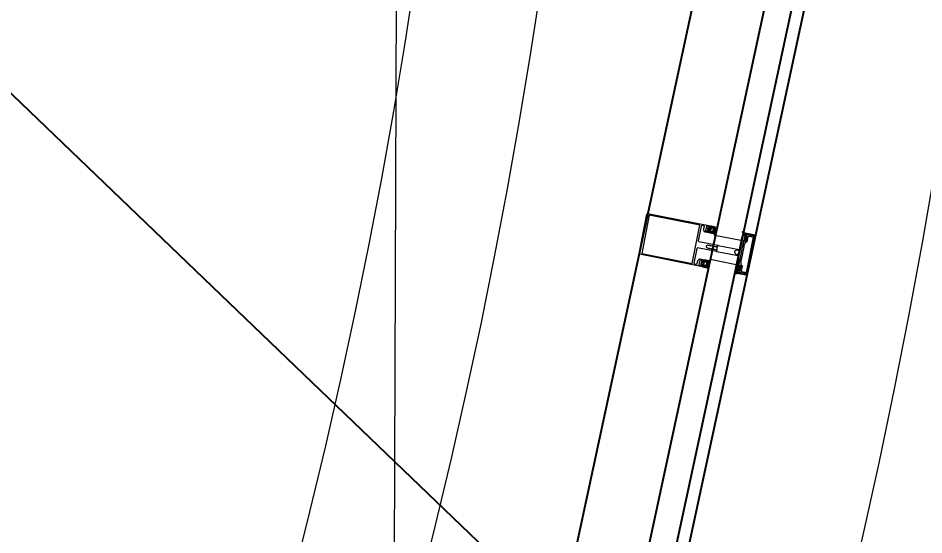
# Model space of a CAD drawing. Header units: millimetres. Extents: x -8417289 to 9420486, y 0 to 166066.
# Drawn here: x -188887 to -187488, y 113309 to 114106 of the extents above; entities that cross this region are included whole.
import ezdxf
from ezdxf import colors
from ezdxf.entities.mleader import LeaderData, LeaderLine
from ezdxf.math import Vec2, Vec3

# ---------------------------------------------------------------- set-up
doc = ezdxf.new("R2010")
doc.units = ezdxf.units.MM
doc.header["$MEASUREMENT"] = 0
doc.linetypes.add('CENTER', pattern=[2, 1.25, -0.25, 0.25, -0.25])
doc.layers.get('0').update_dxf_attribs({"color": 250, "lineweight": 9})
for name, color, linetype, lineweight in [('_АР ТЕКСТ', 250, 'Continuous', 25), ('АР_Оси', 195, 'Continuous', 9), ('АР_Перегородки витражные', 152, 'Continuous', 13), ('АР_Подоконники', 163, 'Continuous', 9), ('АР_Размеры дверей', 15, 'Continuous', 0), ('АР_Сущ Несущая стена', 216, 'Continuous', 30)]:
    doc.layers.add(name, color=color, linetype=linetype, lineweight=lineweight)
for name, color, linetype in [('Тонкая', 7, 'Continuous'), ('ТХ_привязки ЭО', 96, 'Continuous'), ('ТХ_привязки_ВК', 174, 'Continuous')]:
    doc.layers.add(name, color=color, linetype=linetype)
doc.layers.add('ТХ_Задание КР', color=7, linetype='Continuous', true_color=0x9a5430)
doc.layers.get('АР_Размеры дверей').off()
doc.styles.add('ISOCPEUR', font='isocpeur.TTF')
doc.styles.add('ГОСТ 2.304', font='isocpeur.TTF', dxfattribs={"width": 0.7})
pattern_1 = [(335.76716334, (-69115.3163, 318510.941), (0.651582564, 1.447617495), []), (65.76716334, (-69115.3163, 318510.941), (-1.447617495, 0.651582564), [])]

# ---------------------------------------------------------------- blocks, each defined once
blk = doc.blocks.new('_DotSmall')
at = {"color": 0, "linetype": 'ByBlock', "const_width": 0.5}
blk.add_lwpolyline([(-0.0625, 0, 1), (0.0625, 0, 1)], format="xyb", close=True, dxfattribs=at)
blk = doc.blocks.new('стойка витр.')
h = blk.add_hatch()
h.set_pattern_fill('ANSI37', scale=0.5, angle=-69.2328)
h.set_pattern_definition(pattern_1)
edge = h.paths.add_edge_path()
edge.add_line((-22.7, 14.1), (-23, 15))
edge.add_arc((-23.4, 14.9), 0.427, 20.7605, 72.3)
edge.add_arc((-23.2, 15.7), 0.427, 110.764, 252.288, ccw=False)
edge.add_line((-23.3, 16.1), (-22.3, 16.5))
edge.add_arc((-22.2, 16.3), 0.183, 20.749, 110.7854, ccw=False)
edge.add_line((-22.1, 16.4), (-22, 16.3))
edge.add_arc((-21.9, 16.3), 0.183, 200.7666, 335.778)
edge.add_line((-21.7, 16.3), (-21.1, 17.8))
edge.add_arc((-21.7, 18), 0.637, 344.3928, 381.7249)
edge.add_line((-21.1, 18.2), (-22.6, 22.1))
edge.add_arc((-23.2, 21.9), 0.637, 19.8094, 57.1415)
edge.add_line((-22.8, 22.4), (-24.3, 23.1))
edge.add_arc((-24.4, 23), 0.183, 65.7564, 200.7677)
edge.add_line((-24.5, 22.9), (-24.5, 22.8))
edge.add_arc((-24.7, 22.7), 0.183, -69.251, 20.7854, ccw=False)
edge.add_line((-24.6, 22.6), (-25.6, 22.2))
edge.add_arc((-25.8, 22.6), 0.427, 149.2464, 290.7703, ccw=False)
edge.add_arc((-26.5, 23), 0.427, 329.2344, 380.7738)
edge.add_line((-26.1, 23.2), (-26.5, 24.2))
edge.add_arc((-26.7, 24.1), 0.183, 20.749, 110.7854)
edge.add_line((-26.7, 24.3), (-33.5, 21.7))
edge.add_arc((-33.4, 21.4), 0.306, 107.612, 200.6883)
edge.add_line((-33.7, 21.3), (-33.4, 20.7))
edge.add_arc((-33.1, 20.8), 0.304, 200.7453, 225.8124)
edge.add_line((-33.3, 20.5), (-31.8, 18.9))
edge.add_arc((-32, 18.7), 0.305, -108.8628, 45.7814, ccw=False)
edge.add_arc((-28.7, 27.8), 9.95, 231.9543, 250.0412, ccw=False)
edge.add_arc((-35.1, 19.6), 0.4, 42.3093, 119.225)
edge.add_arc((-34.9, 19.6), 0.602, 134.395, 228.6478)
edge.add_arc((-28.5, 27.8), 11, 232.0873, 240.8889)
edge.add_arc((-36.9, 12.9), 6.09, 40.7589, 60.6144, ccw=False)
edge.add_arc((-32.5, 16.6), 0.305, -34.8959, 41.6027, ccw=False)
edge.add_line((-32.3, 16.5), (-32.8, 15.8))
edge.add_arc((-32.5, 15.6), 0.305, 145.1101, 256.4243)
edge.add_line((-32.6, 15.3), (-31.7, 15.1))
edge.add_arc((-31.8, 14.8), 0.305, -34.8899, 76.4243, ccw=False)
edge.add_line((-31.5, 14.6), (-32.1, 13.9))
edge.add_arc((-31.8, 13.7), 0.305, 145.1101, 256.4243)
edge.add_line((-31.9, 13.4), (-31, 13.2))
edge.add_arc((-31.1, 12.9), 0.305, -24.2247, 76.4204, ccw=False)
edge.add_line((-30.8, 12.8), (-31.6, 11.1))
edge.add_arc((-31.3, 11), 0.305, 155.7711, 290.7403)
edge.add_line((-31.2, 10.7), (-22.8, 13.9))
edge.add_arc((-22.9, 14.1), 0.183, 290.749, 380.749)
edge = h.paths.add_edge_path(flags=16)
edge.add_line((-23.1, 21), (-22.2, 18.6))
edge.add_arc((-22.7, 18.4), 0.541, -69.2328, 20.7672, ccw=False)
edge.add_line((-22.5, 17.9), (-23.4, 17.6))
edge.add_arc((-23.6, 18.1), 0.541, 200.7672, 290.7672, ccw=False)
edge.add_line((-24.1, 17.9), (-25, 20.3))
edge.add_arc((-24.5, 20.5), 0.541, 110.7672, 200.7672, ccw=False)
edge.add_line((-24.7, 21), (-23.8, 21.4))
edge.add_arc((-23.6, 20.8), 0.541, 20.7672, 110.7672, ccw=False)
edge = h.paths.add_edge_path(flags=16)
edge.add_line((-26.9, 20.3), (-25.5, 16.7))
edge.add_arc((-26, 16.5), 0.541, -69.2328, 20.7672, ccw=False)
edge.add_line((-25.8, 16), (-28.2, 15.1))
edge.add_arc((-28.4, 15.6), 0.541, 200.7672, 290.7672, ccw=False)
edge.add_line((-28.9, 15.4), (-30.3, 19))
edge.add_arc((-29.8, 19.2), 0.541, 110.7672, 200.7672, ccw=False)
edge.add_line((-30, 19.7), (-27.5, 20.6))
edge.add_arc((-27.4, 20.1), 0.541, 20.7672, 110.7672, ccw=False)
h = blk.add_hatch()
h.set_pattern_fill('ANSI37', scale=0.5, angle=-69.2328)
h.set_pattern_definition(pattern_1)
edge = h.paths.add_edge_path()
edge.add_line((-7.6, -25.6), (-7.3, -26.5))
edge.add_arc((-7.7, -26.7), 0.427, -30.7656, 20.7738, ccw=False)
edge.add_arc((-6.9, -27.1), 0.427, 149.2464, 290.7703)
edge.add_line((-6.8, -27.5), (-5.8, -27.1))
edge.add_arc((-5.8, -27), 0.183, 290.749, 380.7854)
edge.add_line((-5.7, -26.9), (-5.7, -26.8))
edge.add_arc((-5.5, -26.7), 0.183, 65.7564, 200.7677, ccw=False)
edge.add_line((-5.5, -26.5), (-4, -27.3))
edge.add_arc((-4.3, -27.8), 0.637, 19.8094, 57.1415, ccw=False)
edge.add_line((-3.7, -27.6), (-2.3, -31.5))
edge.add_arc((-2.9, -31.7), 0.637, -15.6072, 21.7249, ccw=False)
edge.add_line((-2.2, -31.9), (-2.8, -33.4))
edge.add_arc((-3, -33.4), 0.183, 200.7666, 335.778, ccw=False)
edge.add_line((-3.2, -33.4), (-3.2, -33.3))
edge.add_arc((-3.4, -33.4), 0.183, 20.749, 110.7854)
edge.add_line((-3.5, -33.2), (-4.5, -33.6))
edge.add_arc((-4.3, -34), 0.427, 110.764, 252.288)
edge.add_arc((-4.6, -34.8), 0.427, 20.7605, 72.3, ccw=False)
edge.add_line((-4.2, -34.6), (-3.8, -35.7))
edge.add_arc((-4, -35.7), 0.183, -69.251, 20.7854, ccw=False)
edge.add_line((-3.9, -35.9), (-10.6, -38.5))
edge.add_arc((-10.8, -38.2), 0.306, 200.846, 293.9223, ccw=False)
edge.add_line((-11, -38.3), (-11.3, -37.6))
edge.add_arc((-11, -37.5), 0.304, 175.722, 200.789, ccw=False)
edge.add_line((-11.3, -37.5), (-11.3, -35.2))
edge.add_arc((-11.6, -35.2), 0.305, 355.7529, 510.3972)
edge.add_arc((-3.1, -39.8), 9.95, 151.4932, 169.58)
edge.add_arc((-13.3, -38), 0.4, 282.3093, 359.225, ccw=False)
edge.add_arc((-13.2, -37.8), 0.602, 172.8865, 267.1393, ccw=False)
edge.add_arc((-2.9, -39.7), 11, 160.6454, 169.447, ccw=False)
edge.add_arc((-19.1, -34.1), 6.09, 340.92, 360.7754)
edge.add_arc((-13.3, -34), 0.305, 359.9316, 436.4302)
edge.add_line((-13.2, -33.7), (-14.1, -33.5))
edge.add_arc((-14, -33.2), 0.305, 145.1101, 256.4243, ccw=False)
edge.add_line((-14.3, -33), (-13.7, -32.3))
edge.add_arc((-14, -32.2), 0.305, 325.1101, 436.4243)
edge.add_line((-13.9, -31.9), (-14.8, -31.7))
edge.add_arc((-14.7, -31.4), 0.305, 145.1101, 256.4243, ccw=False)
edge.add_line((-15, -31.2), (-14.4, -30.5))
edge.add_arc((-14.7, -30.3), 0.305, 325.1139, 425.759)
edge.add_line((-14.6, -30), (-16.3, -29.3))
edge.add_arc((-16.2, -29), 0.305, 110.794, 245.7633, ccw=False)
edge.add_line((-16.3, -28.7), (-7.9, -25.5))
edge.add_arc((-7.8, -25.7), 0.183, 20.7854, 110.7854, ccw=False)
edge = h.paths.add_edge_path(flags=16)
edge.add_line((-3.3, -31.1), (-4.3, -28.7))
edge.add_arc((-4.8, -28.9), 0.541, 20.7672, 110.7672)
edge.add_line((-5, -28.3), (-5.9, -28.7))
edge.add_arc((-5.7, -29.2), 0.541, 110.7672, 200.7672)
edge.add_line((-6.2, -29.4), (-5.3, -31.8))
edge.add_arc((-4.8, -31.6), 0.541, 200.7672, 290.7672)
edge.add_line((-4.6, -32.1), (-3.7, -31.8))
edge.add_arc((-3.9, -31.3), 0.541, 290.7672, 380.7672)
edge = h.paths.add_edge_path(flags=16)
edge.add_line((-6.7, -33), (-8, -29.4))
edge.add_arc((-8.5, -29.6), 0.541, 20.7672, 110.7672)
edge.add_line((-8.7, -29.1), (-11.1, -30))
edge.add_arc((-10.9, -30.5), 0.541, 110.7672, 200.7672)
edge.add_line((-11.4, -30.7), (-10.1, -34.3))
edge.add_arc((-9.6, -34.1), 0.541, 200.7672, 290.7672)
edge.add_line((-9.4, -34.6), (-7, -33.7))
edge.add_arc((-7.2, -33.2), 0.541, 290.7672, 380.7672)
h = blk.add_hatch()
h.set_pattern_fill('ANSI37', scale=0.5, angle=-69.2328)
h.set_pattern_definition([(335.76716334, (-69115.9168, 318510.7132), (0.651582564, 1.447617495), []), (65.76716334, (-69115.9168, 318510.7132), (-1.447617495, 0.651582564), [])])
edge = h.paths.add_edge_path()
edge.add_arc((-61.4, -46.2), 0.549, 155.7657, 200.7672)
edge.add_line((-61.9, -46), (-61.2, -44.4))
edge.add_arc((-61, -44.5), 0.183, 20.7672, 155.7657)
edge.add_line((-60.9, -44.4), (-60.8, -44.6))
edge.add_arc((-60.6, -44.6), 0.183, 200.7672, 290.7672)
edge.add_line((-60.6, -44.7), (-59.4, -44.3))
edge.add_arc((-59.6, -43.9), 0.427, -69.2328, 72.2936)
edge.add_arc((-59.3, -43.1), 0.427, 200.7672, 252.2936)
edge.add_line((-59.7, -43.2), (-63, -34.5))
edge.add_arc((-62.7, -34.4), 0.305, 110.7672, 200.7672)
edge.add_line((-62.8, -34.1), (-60.6, -33.3))
edge.add_arc((-60.4, -33.6), 0.304, 76.4029, 110.7672)
edge.add_line((-60.4, -33.3), (-60.1, -33.6))
edge.add_arc((-108.2, -55.9), 53, 16.7114, 24.8229)
edge.add_line((-57.4, -40.6), (-57.9, -41.3))
edge.add_arc((-57.7, -41.5), 0.305, 145.1109, 256.4234)
edge.add_line((-57.7, -41.8), (-56.9, -42))
edge.add_arc((-57, -42.3), 0.305, -34.8891, 76.4234)
edge.add_line((-56.7, -42.5), (-57.2, -43.3))
edge.add_arc((-56.9, -43.5), 0.305, 145.1109, 256.4234)
edge.add_line((-57, -43.8), (-56.1, -44))
edge.add_arc((-56.2, -44.3), 0.305, -34.8891, 76.4234)
edge.add_line((-56, -44.4), (-56.5, -45.1))
edge.add_arc((-56.2, -45.3), 0.305, 145.1109, 256.4234)
edge.add_line((-56.3, -45.6), (-55.4, -45.8))
edge.add_arc((-55.5, -46.1), 0.305, -34.8891, 76.4234)
edge.add_line((-55.3, -46.3), (-55.8, -47))
edge.add_arc((-55.5, -47.2), 0.305, 145.1109, 256.4234)
edge.add_line((-55.6, -47.5), (-54.7, -47.8))
edge.add_arc((-54.8, -48.1), 0.305, -34.8891, 76.4234)
edge.add_line((-54.5, -48.3), (-55, -49))
edge.add_arc((-54.8, -49.1), 0.305, 145.1109, 256.4234)
edge.add_line((-54.8, -49.4), (-54, -49.6))
edge.add_arc((-54.1, -49.9), 0.305, -34.8891, 76.4234)
edge.add_line((-53.8, -50.1), (-54.3, -50.8))
edge.add_arc((-54.1, -51), 0.305, 145.1109, 256.4234)
edge.add_line((-54.1, -51.3), (-53.3, -51.5))
edge.add_arc((-53.4, -51.8), 0.305, -43.6751, 76.4279)
edge.add_line((-53.1, -52), (-53.8, -52.6))
edge.add_arc((-53.6, -52.8), 0.305, 136.3286, 262.7471)
edge.add_arc((-54.6, -61.1), 7.99, 59.586, 82.7471)
edge.add_arc((-50.7, -54.4), 0.305, 253.291, 419.586)
edge.add_arc((-52.6, -60.5), 6.03, 73.291, 110.7672)
edge.add_line((-54.7, -54.9), (-54.8, -54.9))
edge.add_arc((-55, -54.5), 0.427, 200.7672, 290.7672)
edge.add_line((-55.4, -54.7), (-56.7, -51.1))
edge.add_arc((-56.3, -51), 0.427, 149.2366, 200.7672)
edge.add_arc((-57, -50.5), 0.427, -30.7634, 40.0143)
edge.add_arc((-57, -50.5), 0.427, 40.0005, 110.7672)
edge.add_line((-57.2, -50.1), (-58.3, -50.6))
edge.add_arc((-58.3, -50.7), 0.183, 110.7672, 200.7672)
edge.add_line((-58.4, -50.8), (-58.4, -51))
edge.add_arc((-58.5, -51.1), 0.183, 245.7686, 380.7672)
edge.add_line((-58.6, -51.3), (-60.2, -50.6))
edge.add_arc((-60, -50.1), 0.549, 200.7672, 245.7686)
edge.add_line((-60.5, -50.3), (-61.9, -46.4))
edge = h.paths.add_edge_path(flags=16)
edge.add_arc((-59.4, -49), 0.541, 200.7672, 290.7672)
edge.add_line((-60.8, -46.8), (-59.9, -49.2))
edge.add_arc((-60.3, -46.6), 0.541, 110.7672, 200.7672)
edge.add_line((-59.3, -45.7), (-60.5, -46.1))
edge.add_arc((-59.1, -46.2), 0.541, 20.7672, 110.7672)
edge.add_line((-57.7, -48.4), (-58.6, -46))
edge.add_arc((-58.2, -48.6), 0.541, -69.2328, 20.7672)
edge.add_line((-59.2, -49.5), (-58, -49.1))
at = {"lineweight": 0, "ltscale": 100, "transparency": 33554687}
for points in [[(65.9, 59.3), (-26.6, 24.2), (-25.9, 22.2), (-25.3, 22), (-24.8, 22.1), (-25.2, 23.2), (-20.5, 24.9), (-19.2, 21.4), (-18.8, 21.3), (-19, 20.8), (-17.7, 17.4), (-22.4, 15.6), (-22.7, 16.5), (-23.2, 16.4), (-23.4, 15.7), (-22.8, 13.9), (-17.2, 16), (-16.2, 17), (-15.5, 19.8), (-15.4, 20.1), (-17, 24.3), (-17.4, 24.6), (-17.5, 25.4), (-13.7, 26.9), (-12.5, 26.3), (-4.3, 4.8), (-4.9, 3.6), (-32.7, -7), (-32.8, -7.4), (-32.4, -8.4), (-31.1, -9.1), (-30.3, -8.8), (-29.8, -9.1), (-28.6, -8.7), (-28.6, -8.2), (-28.2, -8.5), (-27, -8.1), (-26.9, -7.5), (-26.5, -7.9), (-25.3, -7.5), (-25.3, -6.9), (-24.8, -7.2), (-23.6, -6.8), (-23.6, -6.3), (-23.1, -6.6), (-21.9, -6.2), (-21.9, -5.6), (-21.5, -6), (-20.3, -5.6), (-20.2, -5), (-19.8, -5.3), (-18.6, -4.9), (-18.4, -4.3), (-18, -4.7), (-17.4, -4.4), (-15.1, -4.8), (-14.5, -6.4), (-15.8, -7.9), (-15.9, -8.7), (-16.3, -8.3), (-17.4, -8.8), (-17.6, -9.3), (-18, -9), (-19.1, -9.4), (-19.3, -10), (-19.7, -9.6), (-20.8, -10.1), (-20.9, -10.6), (-21.4, -10.3), (-22.5, -10.7), (-22.6, -11.2), (-23, -10.9), (-24.3, -11.3), (-24.3, -11.9), (-24.7, -11.5), (-25.8, -12), (-26, -12.5), (-26.4, -12.2), (-27.6, -12.6), (-27.6, -13.1), (-28.1, -12.8), (-29.3, -13.3), (-29.3, -13.8), (-29.9, -15.1), (-29.5, -16.2), (-29.1, -16.3), (-1.3, -5.8), (-0.1, -6.4), (8.1, -27.9), (7.6, -29.2), (3.8, -30.6), (3.2, -29.8), (3.4, -29.5), (1.7, -25.2), (1.6, -25.1), (-0.9, -23.4), (-2.3, -23.3), (-7.8, -25.4), (-7.2, -27.2), (-6.5, -27.6), (-6, -27.4), (-6.4, -26.4), (-1.7, -24.6), (-0.4, -28.2), (0, -28.3), (-0.2, -28.7), (1.1, -32.2), (-3.6, -33.9), (-3.9, -33), (-4.4, -33.2), (-4.6, -33.8), (-4, -35.7), (88.6, -0.5), (89.2, 0.7), (67.2, 58.7)], [(63.8, 56.3), (85.1, 0.2), (10.6, -28), (-10.6, 28)], [(-68.6, -58.5), (-90.2, -1.6), (-90, -1.3), (-89, -0.9), (-88.6, -1), (-87.7, -3.3), (-87.4, -3.4), (-86.7, -3.2), (-86.4, -2.8), (-87.3, -0.5), (-87.2, -0.2), (-82, 1.7), (-80.5, 1.3), (-79.7, 1.5), (-77.3, 4.2), (-77.8, 4.8), (-90.5, 0), (-91.4, -2), (-69.8, -59.1), (-67.8, -59.9), (-55.1, -55.1), (-55.2, -54.3), (-58.7, -53.8), (-59.5, -54.2), (-60.2, -55.7), (-65.4, -57.6), (-65.7, -57.4), (-66.6, -55.1), (-67, -55), (-67.7, -55.3), (-67.9, -55.6), (-67, -57.9), (-67.2, -58.3), (-68.2, -58.7)]]:
    blk.add_lwpolyline(points, close=True, dxfattribs=at)
at = {"color": 7, "lineweight": 0, "ltscale": 100, "transparency": 33554687}
for points in [[(-22.7, 14.1), (-23, 15, 0.228752), (-23.3, 15.3, -0.710164), (-23.3, 16.1), (-22.3, 16.5, -0.4144), (-22.1, 16.4), (-22, 16.3, 0.66825), (-21.7, 16.3), (-21.1, 17.8, 0.164348), (-21.1, 18.2), (-22.6, 22.1, 0.164348), (-22.8, 22.4), (-24.3, 23.1, 0.66825), (-24.5, 22.9), (-24.5, 22.8, -0.4144), (-24.6, 22.6), (-25.6, 22.2, -0.710164), (-26.1, 22.8, 0.228752), (-26.1, 23.2), (-26.5, 24.2, 0.4144), (-26.7, 24.3), (-33.5, 21.7, 0.430028), (-33.7, 21.3), (-33.4, 20.7, 0.109814), (-33.3, 20.5), (-31.8, 18.9, -0.800036), (-32.1, 18.4, -0.079083), (-34.8, 19.9, 0.348803), (-35.3, 20, 0.436125), (-35.3, 19.1, 0.038423), (-33.9, 18.2, -0.086853), (-32.3, 16.9, -0.346763), (-32.3, 16.5), (-32.8, 15.8, 0.527877), (-32.6, 15.3), (-31.7, 15.1, -0.527877), (-31.5, 14.6), (-32.1, 13.9, 0.527877), (-31.9, 13.4), (-31, 13.2, -0.469739), (-30.8, 12.8), (-31.6, 11.1, 0.667984), (-31.2, 10.7), (-22.8, 13.9, 0.414214)], [(-74.1, 3.3, 0.57795), (-74.3, 3.8), (-75.2, 3.8, -0.615334), (-75.4, 4.3, 0.101403), (-73.8, 7.1, 0.887085), (-74.4, 7.4, -0.164997), (-77.4, 4.9), (-77.5, 4.9, 0.414304), (-77.7, 4.3), (-76.4, 0.8, 0.228696), (-76.1, 0.5, -0.319049), (-75.8, 0.1, -0.319002), (-76.1, -0.3), (-77.2, -0.7, -0.4144), (-77.5, -0.6), (-77.6, -0.4, 0.668339), (-77.9, -0.4), (-78.6, -1.9, 0.198883), (-78.6, -2.4), (-77.2, -6.2, 0.198883), (-76.9, -6.5), (-75.3, -7.3, 0.668339), (-75.1, -7), (-75.1, -6.8, -0.4144), (-75, -6.6), (-73.9, -6.1, -0.710202), (-73.4, -6.7, 0.228696), (-73.4, -7.1), (-70.1, -15.8, 0.414362), (-69.7, -16), (-67.4, -15.1, 0.151171), (-67.3, -15), (-67.3, -14.6, 0.035408), (-69.9, -7.6), (-70.8, -7.4, -0.527868), (-71, -6.9), (-70.5, -6.2, 0.527868), (-70.6, -5.7), (-71.5, -5.4, -0.527868), (-71.7, -4.9), (-71.2, -4.2, 0.527868), (-71.4, -3.7), (-72.3, -3.5, -0.527868), (-72.4, -3.1), (-71.9, -2.4, 0.527868), (-72.1, -1.9), (-73, -1.7, -0.527868), (-73.1, -1.2), (-72.7, -0.4, 0.527868), (-72.8, 0.1), (-73.7, 0.3, -0.527868), (-73.9, 0.8), (-73.4, 1.5, 0.527868), (-73.5, 1.9), (-74.4, 2.1, -0.527868), (-74.6, 2.6)], [(-7.6, -25.6), (-7.3, -26.5, -0.228752), (-7.3, -26.9, 0.710164), (-6.8, -27.5), (-5.8, -27.1, 0.4144), (-5.7, -26.9), (-5.7, -26.8, -0.66825), (-5.5, -26.5), (-4, -27.3, -0.164348), (-3.7, -27.6), (-2.3, -31.5, -0.164348), (-2.2, -31.9), (-2.8, -33.4, -0.66825), (-3.2, -33.4), (-3.2, -33.3, 0.4144), (-3.5, -33.2), (-4.5, -33.6, 0.710164), (-4.5, -34.4, -0.228752), (-4.2, -34.6), (-3.8, -35.7, -0.4144), (-3.9, -35.9), (-10.6, -38.5, -0.430028), (-11, -38.3), (-11.3, -37.6, -0.109814), (-11.3, -37.5), (-11.3, -35.2, 0.800036), (-11.8, -35.1, 0.079083), (-12.9, -38, -0.348803), (-13.2, -38.4, -0.436125), (-13.8, -37.7, -0.038423), (-13.3, -36.1, 0.086853), (-13, -34, 0.346763), (-13.2, -33.7), (-14.1, -33.5, -0.527877), (-14.3, -33), (-13.7, -32.3, 0.527877), (-13.9, -31.9), (-14.8, -31.7, -0.527877), (-15, -31.2), (-14.4, -30.5, 0.469739), (-14.6, -30), (-16.3, -29.3, -0.667984), (-16.3, -28.7), (-7.9, -25.5, -0.414214)], [(-53.3, -51.5, -0.57795), (-53.1, -52), (-53.8, -52.6, 0.615334), (-53.6, -53.1, -0.101403), (-50.6, -54.2, -0.887085), (-50.8, -54.7, 0.164997), (-54.7, -54.9), (-54.8, -54.9, -0.414304), (-55.4, -54.7), (-56.7, -51.1, -0.228696), (-56.7, -50.8, 0.319049), (-56.7, -50.3, 0.319002), (-57.2, -50.1), (-58.3, -50.6, 0.4144), (-58.4, -50.8), (-58.4, -51, -0.668339), (-58.6, -51.3), (-60.2, -50.6, -0.198883), (-60.5, -50.3), (-61.9, -46.4, -0.198883), (-61.9, -46), (-61.2, -44.4, -0.668339), (-60.9, -44.4), (-60.8, -44.6, 0.4144), (-60.6, -44.7), (-59.4, -44.3, 0.710202), (-59.4, -43.5, -0.228696), (-59.7, -43.2), (-63, -34.5, -0.414362), (-62.8, -34.1), (-60.6, -33.3, -0.151171), (-60.4, -33.3), (-60.1, -33.6, -0.035408), (-57.4, -40.6), (-57.9, -41.3, 0.527868), (-57.7, -41.8), (-56.9, -42, -0.527868), (-56.7, -42.5), (-57.2, -43.3, 0.527868), (-57, -43.8), (-56.1, -44, -0.527868), (-56, -44.4), (-56.5, -45.1, 0.527868), (-56.3, -45.6), (-55.4, -45.8, -0.527868), (-55.3, -46.3), (-55.8, -47, 0.527868), (-55.6, -47.5), (-54.7, -47.8, -0.527868), (-54.5, -48.3), (-55, -49, 0.527868), (-54.8, -49.4), (-54, -49.6, -0.527868), (-53.8, -50.1), (-54.3, -50.8, 0.527868), (-54.1, -51.3)]]:
    blk.add_lwpolyline(points, format="xyb", close=True, dxfattribs=at)
at = {"color": 7}
for points in [[(-26.9, 20.3), (-25.5, 16.7, -0.414214), (-25.8, 16), (-28.2, 15.1, -0.414214), (-28.9, 15.4), (-30.3, 19, -0.414214), (-30, 19.7), (-27.5, 20.6, -0.414214)], [(-23.1, 21), (-22.2, 18.6, -0.414214), (-22.5, 17.9), (-23.4, 17.6, -0.414214), (-24.1, 17.9), (-25, 20.3, -0.414214), (-24.7, 21), (-23.8, 21.4, -0.414214)], [(-75.3, -1.9), (-74.4, -4.3, -0.414214), (-74.7, -5), (-75.9, -5.4, -0.414214), (-76.6, -5.1), (-77.5, -2.7, -0.414214), (-77.2, -2), (-76, -1.6, -0.414214)], [(-6.7, -33), (-8, -29.4, 0.414214), (-8.7, -29.1), (-11.1, -30, 0.414214), (-11.4, -30.7), (-10.1, -34.3, 0.414214), (-9.4, -34.6), (-7, -33.7, 0.414214)], [(-3.3, -31.1), (-4.3, -28.7, 0.414214), (-5, -28.3), (-5.9, -28.7, 0.414214), (-6.2, -29.4), (-5.3, -31.8, 0.414214), (-4.6, -32.1), (-3.7, -31.8, 0.414214)], [(-57.7, -48.4), (-58.6, -46, 0.414214), (-59.3, -45.7), (-60.5, -46.1, 0.414214), (-60.8, -46.8), (-59.9, -49.2, 0.414214), (-59.2, -49.5), (-58, -49.1, 0.414214)]]:
    blk.add_lwpolyline(points, format="xyb", close=True, dxfattribs=at)
at = {"color": 7, "lineweight": 0, "ltscale": 100, "transparency": 33554687}
for points in [[(-26.7, 24.3), (-26.7, 24.3)], [(-72, 0.1), (-72.9, -0.3)], [(-22.8, 13.9), (-22.8, 13.9)]]:
    blk.add_lwpolyline(points, dxfattribs=at)
at = {"lineweight": 0, "ltscale": 100, "transparency": 33554687}
for points in [[(-73.6, -6.3), (-74.2, -6), (-74.8, -6.2), (-74.4, -7.2), (-76.6, -8, -0.414362), (-77, -7.8), (-79.3, -1.5, -0.414326), (-78.7, -0.2), (-77.3, 0.4), (-76.9, -0.7), (-76.3, -0.4), (-76.1, 0.3), (-77.3, 3.5, 0.551224), (-77.8, 3.6), (-79.9, 1.3, -0.267349), (-80.9, 1.1), (-82.1, 1.4, 0.249629), (-82.6, 1.3), (-86.2, -1.9, 0.827043), (-85.6, -2.8), (-82.1, -1.5, -0.414326), (-80.8, -2.1), (-78.1, -9.1, 0.414326), (-76.8, -9.7), (-75.7, -9.2, -0.082799), (-71.8, -16.3), (-68.3, -25.6), (-67.9, -25.7), (-68.1, -26.1), (-64.6, -35.3, -0.082799), (-62.8, -43.1), (-63.9, -43.6, 0.414326), (-64.5, -44.9), (-61.9, -51.9, -0.414326), (-62.5, -53.2), (-66, -54.5, 0.827043), (-65.8, -55.6), (-61, -55.6, 0.249629), (-60.6, -55.4), (-59.9, -54.3, -0.267349), (-59, -53.9), (-55.9, -54.2, 0.551224), (-55.6, -53.7), (-56.8, -50.5), (-57.5, -50.1), (-58, -50.4), (-57.6, -51.4), (-59.1, -52, -0.414326), (-60.5, -51.4), (-62.8, -45.1, -0.414362), (-62.7, -44.7), (-60.5, -43.9), (-60.1, -44.8), (-59.6, -44.6), (-59.3, -43.9)], [(-32.4, -8.4), (-32.8, -7.4, 0.523933), (-33.2, -7.2), (-64.2, -18.9, 0.414326), (-64.5, -19.6), (-64.1, -20.9, 0.410627), (-63.4, -21.2), (-62.7, -21, 0.492552), (-62.6, -20.7), (-62.8, -20.2, -0.441111), (-62.6, -19.9), (-60.8, -19.3, -0.208057), (-59.9, -19.4, -0.000016), (-56.9, -20.8, -0.439819), (-56.4, -22.2, -0.000016), (-57.7, -25.2, -0.208057), (-58.3, -25.9), (-60.1, -26.6, -0.441111), (-60.4, -26.5), (-60.6, -26, 0.492552), (-60.9, -25.9), (-61.5, -26.1, 0.410627), (-61.8, -26.8), (-61.3, -28.1, 0.414326), (-60.6, -28.4), (-29.6, -16.6, 0.523933), (-29.5, -16.2), (-29.8, -15.2)]]:
    blk.add_lwpolyline(points, format="xyb", close=True, dxfattribs=at)
blk.add_lwpolyline([(-72.9, -0.3), (-54.8, -48), (-53.9, -47.7), (-72, 0.1)], close=True)
for points in [[(-69.8, -5.6), (-69.2, -5.9), (-30.9, 8.6), (-30.6, 9.2), (-31.2, 10.7)], [(-56.1, -42), (-55.8, -41.4), (-17.5, -26.8), (-16.8, -27.1), (-16.3, -28.6)]]:
    blk.add_lwpolyline(points, dxfattribs=at)
at = {"color": 7, "lineweight": 0, "ltscale": 100, "transparency": 33554687}
blk.add_arc((-33.4, 21.4), 0.305, 110.7562, 200.7779, dxfattribs=at)
blk = doc.blocks.new('A$Cec9b444d')
at = {"layer": 'Тонкая', "color": 5, "ltscale": 100}
for p, q in [((6102.9, 197.2), (6535.9, 2208.2)), ((6208, 164.6), (6645.6, 2198.9)), ((6250, 163.1), (6686.3, 2190.9)), ((6269.4, 163.6), (6702.6, 2175.9))]:
    blk.add_line(p, q, dxfattribs=at)
at = {"layer": 'АР_Перегородки витражные', "xscale": -1, "rotation": 9.620726554067742}
blk.add_blockref('стойка витр.', (6394, 1156.4), dxfattribs=at)
blk = doc.blocks.new('_None')
blk = doc.blocks.new('_Dot')
at = {"color": 0, "linetype": 'ByBlock', "lineweight": -2}
blk.add_line((-0.5, 0), (-1, 0), dxfattribs=at)
at = {"color": 0, "linetype": 'ByBlock', "const_width": 0.5}
blk.add_lwpolyline([(-0.25, 0, 1), (0.25, 0, 1)], format="xyb", close=True, dxfattribs=at)

msp = doc.modelspace()

# ---------------------------------------------------------------- linework, layer by layer
at = {"layer": 'АР_Оси', "linetype": 'CENTER', "ltscale": 1000}
msp.add_line((-188233.9, 134363.2), (-188423.9, 78630.8), dxfattribs=at)
at = {"layer": 'АР_Подоконники', "ltscale": 100}
msp.add_arc((-197115.8, 115490.9), 8940.2, 271.69125, 356.32908, dxfattribs=at)
at = {"layer": 'АР_Сущ Несущая стена', "lineweight": 18, "ltscale": 100}
for centre, radius, start, end in [((-197124, 115502.6), 9144.3, 272.82064, 356.28873), ((-197116.4, 115484.6), 9778.7, 272.59255, 356.63539)]:
    msp.add_arc(centre, radius, start, end, dxfattribs=at)

# ---------------------------------------------------------------- block references
at = {"layer": 'АР_Размеры дверей', "ltscale": 100}
msp.add_blockref('A$Cec9b444d', (-194233.9, 112600.7), dxfattribs=at)

# ---------------------------------------------------------------- leaders
at = {"layer": '_АР ТЕКСТ'}
ml = msp.add_multileader_mtext('Standard', dxfattribs=at)
ml.set_content('{\\W0.8;-2,550}', color=256, style='ISOCPEUR')
ml.set_leader_properties(color=256, linetype='Continuous', lineweight=-1)
ml.set_arrow_properties(name='DOTSMALL')
ml.build(insert=Vec2(0, 0))
ml.multileader.update_dxf_attribs({"has_text_frame": 1, "text_left_attachment_type": 4, "text_right_attachment_type": 4, "dogleg_length": 100, "arrow_head_size": 180})
ctx = ml.context
ctx.base_point, ctx.char_height, ctx.arrow_head_size, ctx.landing_gap_size, ctx.plane_origin = Vec3(-302775.8, 123943.3, -2), 250, 180, 50, Vec3(-302295.5, 121699.2, -2)
ctx.left_attachment, ctx.right_attachment = 4, 4
notes = []
notes.append((ctx, [(0, (0, 0, 0), (0, 0), (1, 0), 1, [])]))
ctx.mtext.insert, ctx.mtext.width, ctx.mtext.defined_height, ctx.mtext.line_spacing_style, ctx.mtext.flow_direction = Vec3(-302725.8, 124276.6, -2), 801.086, 330.7, 2, 5
ml = msp.add_multileader_mtext('Standard', dxfattribs=at)
ml.set_content('{\\W0.8;-2,550}', color=256, style='ISOCPEUR')
ml.set_leader_properties(color=256, linetype='Continuous', lineweight=-1)
ml.set_arrow_properties(name='DOTSMALL')
ml.build(insert=Vec2(0, 0))
ml.multileader.update_dxf_attribs({"has_text_frame": 1, "text_left_attachment_type": 4, "text_right_attachment_type": 4, "dogleg_length": 100, "arrow_head_size": 180})
ctx = ml.context
ctx.base_point, ctx.char_height, ctx.arrow_head_size, ctx.landing_gap_size, ctx.plane_origin = Vec3(-314736, 120073.3, -2), 250, 180, 50, Vec3(-314255.7, 117829.3, -2)
ctx.left_attachment, ctx.right_attachment = 4, 4
notes.append((ctx, [(0, (0, 0, 0), (0, 0), (1, 0), 1, [])]))
ctx.mtext.insert, ctx.mtext.width, ctx.mtext.defined_height, ctx.mtext.line_spacing_style, ctx.mtext.flow_direction = Vec3(-314686, 120406.6, -2), 801.086, 330.7, 2, 5
at = {"layer": 'ТХ_Задание КР', "color": 1, "ltscale": 100}
ml = msp.add_multileader_mtext('Standard', dxfattribs=at)
ml.set_content('\\pxsm1,qc;{\\C1;Зона усиления для настенного крепления фермы баскетбольной со щитом и кольцом \\Pна высоте от 2,8 до 3,8 м от УЧП}', color=7, style='ГОСТ 2.304')
ml.set_leader_properties(color=256, lineweight=25)
ml.build(insert=Vec2(0, 0))
ml.multileader.update_dxf_attribs({"text_left_attachment_type": 6, "text_right_attachment_type": 6, "dogleg_length": 150, "arrow_head_size": 225, "scale": 75})
ctx = ml.context
ctx.base_point, ctx.scale, ctx.char_height, ctx.arrow_head_size, ctx.landing_gap_size, ctx.plane_origin = Vec3(-162365, 114061.4), 75, 187.5, 225, 150, Vec3(-120203.3, 95150.5)
ctx.left_attachment, ctx.right_attachment, ctx.text_align_type = 6, 6, 2
notes.append((ctx, [(0, (1, 1, 0), (-162515, 114061.4), (1, 0), 150, [(1, [(-164222.2, 115850.7)], 0, [])])]))
ctx.mtext.insert, ctx.mtext.width, ctx.mtext.defined_height, ctx.mtext.alignment, ctx.mtext.line_spacing_factor, ctx.mtext.flow_direction = Vec3(-158179.1, 114286.4), 4494.329, 2263.3, 3, 0.8, 5
ml = msp.add_multileader_mtext('Standard', dxfattribs=at)
ml.set_content('\\pxsm1,qc;{\\C1;Зона усиления для настенного крепления фермы баскетбольной со щитом и кольцом \\Pна высоте от 2,8 до 3,8 м от УЧП}', color=7, style='ГОСТ 2.304')
ml.set_leader_properties(color=256, lineweight=25)
ml.build(insert=Vec2(0, 0))
ml.multileader.update_dxf_attribs({"text_left_attachment_type": 6, "text_right_attachment_type": 6, "dogleg_length": 150, "arrow_head_size": 225, "scale": 75})
ctx = ml.context
ctx.base_point, ctx.scale, ctx.char_height, ctx.arrow_head_size, ctx.landing_gap_size, ctx.plane_origin = Vec3(-175039.9, 113641.2), 75, 187.5, 225, 150, Vec3(-132203.3, 95150.5)
ctx.left_attachment, ctx.right_attachment, ctx.text_align_type = 6, 6, 1
notes.append((ctx, [(0, (1, 1, 0), (-175189.9, 113641.2), (1, 0), 150, [(1, [(-176222.2, 115849.8)], 0, [])])]))
ctx.mtext.insert, ctx.mtext.width, ctx.mtext.defined_height, ctx.mtext.alignment, ctx.mtext.line_spacing_factor, ctx.mtext.flow_direction = Vec3(-172642.7, 113866.2), 4494.329, 2263.3, 2, 0.8, 5
ml = msp.add_multileader_mtext('Standard', dxfattribs=at)
ml.set_content('\\pxsm1,qc;{\\C1;Зона усиления для настенного крепления стоек волейбольных на высоте от 0,5 до 3,0 м от УЧП}', color=7, style='ГОСТ 2.304')
ml.set_leader_properties(color=256, lineweight=25)
ml.build(insert=Vec2(0, 0))
ml.multileader.update_dxf_attribs({"text_left_attachment_type": 6, "text_right_attachment_type": 6, "dogleg_length": 150, "arrow_head_size": 225, "scale": 75})
ctx = ml.context
ctx.base_point, ctx.scale, ctx.char_height, ctx.arrow_head_size, ctx.landing_gap_size, ctx.plane_origin = Vec3(-168559.8, 110283), 75, 187.5, 225, 150, Vec3(-128258.2, 94949.8)
ctx.left_attachment, ctx.right_attachment, ctx.text_align_type = 6, 6, 1
notes.append((ctx, [(0, (1, 1, 0), (-168709.8, 110283), (1, 0), 150, [(1, [(-170258.9, 115850.6)], 0, [])])]))
ctx.mtext.insert, ctx.mtext.width, ctx.mtext.defined_height, ctx.mtext.alignment, ctx.mtext.line_spacing_factor, ctx.mtext.flow_direction = Vec3(-166162.7, 110508), 4494.329, 2263.3, 2, 0.8, 5
ml = msp.add_multileader_mtext('Standard', dxfattribs=at)
ml.set_content('\\pxsm1,qc;{\\C1;Зона усиления для настенного крепления табло электронного на высоте 5,0м от УЧП}', color=7, style='ГОСТ 2.304')
ml.set_leader_properties(color=256, lineweight=25)
ml.build(insert=Vec2(0, 0))
ml.multileader.update_dxf_attribs({"text_left_attachment_type": 6, "text_right_attachment_type": 6, "dogleg_length": 150, "arrow_head_size": 225, "scale": 75})
ctx = ml.context
ctx.base_point, ctx.scale, ctx.char_height, ctx.arrow_head_size, ctx.landing_gap_size, ctx.plane_origin = Vec3(-169022.8, 108470.9), 75, 187.5, 225, 150, Vec3(-123635.8, 93017.5)
ctx.left_attachment, ctx.right_attachment, ctx.text_align_type = 6, 6, 1
notes.append((ctx, [(0, (1, 1, 0), (-169172.8, 108470.9), (1, 0), 150, [(1, [(-170593.6, 115796.8)], 0, [])])]))
ctx.mtext.insert, ctx.mtext.width, ctx.mtext.defined_height, ctx.mtext.alignment, ctx.mtext.line_spacing_factor, ctx.mtext.flow_direction = Vec3(-166625.6, 108714.7), 4494.329, 2263.3, 2, 0.8, 5
at = {"layer": 'ТХ_привязки ЭО'}
ml = msp.add_multileader_mtext('Standard', dxfattribs=at)
ml.set_content('\\A1;{\\fArial|b0|i0|c204|p34;Кабель из стены на Н-1200 \\A0;мм от УЧП\\A1; (\\fArial|b0|i0|c0|p34;L-1\\fArial|b0|i0|c204|p34;,0м)\\Pдля подкл. электросушителя для рук \\A0;(поз. У240):\\P- 1,0 кВт/220В/1Ф}', color=256, style='ISOCPEUR')
ml.set_leader_properties()
ml.set_arrow_properties(name='NONE')
ml.build(insert=Vec2(0, 0))
ml.multileader.update_dxf_attribs({"text_left_attachment_type": 6, "text_right_attachment_type": 6, "dogleg_length": 0.36})
ctx = ml.context
ctx.base_point, ctx.char_height, ctx.landing_gap_size, ctx.plane_origin = Vec3(-184426.6, 110958.5, 196.8), 200, 0, Vec3(-210059.8, 105669.1, 196.8)
ctx.left_attachment, ctx.right_attachment = 6, 6
notes.append((ctx, [(0, (1, 1, 0), (-184427, 110958.5, 196.8), (1, 0), 0.36, [(5, [(-193903.9, 124575.6, 196.8), (-190578.4, 120133.3, 196.8)], 0, [])])]))
ctx.mtext.insert, ctx.mtext.width, ctx.mtext.flow_direction = Vec3(-184426.6, 111198.5, 196.8), 6437.978, 5
ml = msp.add_multileader_mtext('Standard', dxfattribs=at)
ml.set_content('{\\fArial|b0|i0|c204|p34;Розетка на Н-1800мм от УЧП\\Pдля подкл. доп. оборудования:\\P- 1х0.5кВт/220В/1Ф}', color=256, style='ISOCPEUR')
ml.set_leader_properties()
ml.set_arrow_properties(name='NONE')
ml.build(insert=Vec2(0, 0))
ml.multileader.update_dxf_attribs({"text_left_attachment_type": 6, "text_right_attachment_type": 6, "dogleg_length": 0.36})
ctx = ml.context
ctx.base_point, ctx.char_height, ctx.plane_origin = Vec3(-184545, 113255.6, 196.8), 200, Vec3(-171651.7, 104424.3, 196.8)
ctx.left_attachment, ctx.right_attachment = 6, 6
notes.append((ctx, [(0, (1, 1, 0), (-184545.4, 113255.6, 196.8), (1, 0), 0.36, [(0, [(-190331.4, 122852.4, 196.8)], 0, [])])]))
ctx.mtext.insert, ctx.mtext.width, ctx.mtext.flow_direction = Vec3(-184543, 113495.6, 196.8), 7036.07, 5
ml = msp.add_multileader_mtext('Standard', dxfattribs=at)
ml.set_content('\\A1;{\\fArial|b0|i0|c204|p34;Кабель из стены на Н-1200 \\A0;мм от УЧП\\A1; (\\fArial|b0|i0|c0|p34;L-1\\fArial|b0|i0|c204|p34;,0м)\\Pдля подкл. электросушителя для рук \\A0;(поз. У240):\\P- 1,0 кВт/220В/1Ф}', color=256, style='ISOCPEUR')
ml.set_leader_properties()
ml.set_arrow_properties(name='NONE')
ml.build(insert=Vec2(0, 0))
ml.multileader.update_dxf_attribs({"text_left_attachment_type": 6, "text_right_attachment_type": 6, "dogleg_length": 0.36})
ctx = ml.context
ctx.base_point, ctx.char_height, ctx.landing_gap_size, ctx.plane_origin = Vec3(-184514.5, 107319, 196.8), 200, 0, Vec3(-210059.8, 104422.7, 196.8)
ctx.left_attachment, ctx.right_attachment = 6, 6
notes.append((ctx, [(0, (1, 1, 0), (-184514.9, 107319, 196.8), (1, 0), 0.36, [(3, [(-197213.9, 120104.4, 196.8)], 0, [])])]))
ctx.mtext.insert, ctx.mtext.width, ctx.mtext.flow_direction = Vec3(-184514.5, 107559, 196.8), 6437.978, 5
ml = msp.add_multileader_mtext('Standard', dxfattribs=at)
ml.set_content('{\\fArial|b0|i0|c204|p34;Розетка на Н-1800мм от УЧП\\Pдля подкл. доп. оборудования:\\P- 1х0.5кВт/220В/1Ф}', color=256, style='ISOCPEUR')
ml.set_leader_properties()
ml.set_arrow_properties(name='NONE')
ml.build(insert=Vec2(0, 0))
ml.multileader.update_dxf_attribs({"text_left_attachment_type": 6, "text_right_attachment_type": 6, "dogleg_length": 0.36})
ctx = ml.context
ctx.base_point, ctx.char_height, ctx.plane_origin = Vec3(-184484.9, 112167.7, 196.8), 200, Vec3(-171418.3, 109069.8, 196.8)
ctx.left_attachment, ctx.right_attachment = 6, 6
notes.append((ctx, [(0, (1, 1, 0), (-184485.2, 112167.7, 196.8), (1, 0), 0.36, [(0, [(-188849.7, 118400.7, 196.8)], 0, [])])]))
ctx.mtext.insert, ctx.mtext.width, ctx.mtext.flow_direction = Vec3(-184482.9, 112407.7, 196.8), 7036.07, 5
ml = msp.add_multileader_mtext('Standard', dxfattribs=at)
ml.set_content('\\A1;{\\fArial|b0|i0|c204|p34;Кабель из стены на Н-1200 \\A0;мм от УЧП\\A1; (\\fArial|b0|i0|c0|p34;L-1\\fArial|b0|i0|c204|p34;,0м)\\Pдля подкл. электросушителя для рук \\A0;(поз. У240):\\P- 1,0 кВт/220В/1Ф}', color=256, style='ISOCPEUR')
ml.set_leader_properties()
ml.set_arrow_properties(name='NONE')
ml.build(insert=Vec2(0, 0))
ml.multileader.update_dxf_attribs({"text_left_attachment_type": 6, "text_right_attachment_type": 6, "dogleg_length": 0.36})
ctx = ml.context
ctx.base_point, ctx.char_height, ctx.landing_gap_size, ctx.plane_origin = Vec3(-184492.5, 106200, 196.8), 200, 0, Vec3(-210059.8, 101783.4, 196.8)
ctx.left_attachment, ctx.right_attachment = 6, 6
notes.append((ctx, [(0, (1, 1, 0), (-184492.9, 106200, 196.8), (1, 0), 0.36, [(3, [(-200033.9, 112600.6, 196.8), (-199947.7, 110550.9, 196.8), (-200204, 118319.5, 196.8), (-199643.9, 118325.6, 196.8)], 0, [])])]))
ctx.mtext.insert, ctx.mtext.width, ctx.mtext.flow_direction = Vec3(-184492.5, 106440, 196.8), 6437.978, 5
ml = msp.add_multileader_mtext('Standard', dxfattribs=at)
ml.set_content('{\\fArial|b0|i0|c204|p34;Блок розеток на Н-1800мм от УЧП\\Pдля подкл. доп. оборудования:\\P- 2х0.5кВт/220В/1Ф}', color=256, style='ISOCPEUR')
ml.set_leader_properties()
ml.set_arrow_properties(name='NONE')
ml.build(insert=Vec2(0, 0))
ml.multileader.update_dxf_attribs({"text_left_attachment_type": 6, "text_right_attachment_type": 6, "dogleg_length": 0.36})
ctx = ml.context
ctx.base_point, ctx.char_height, ctx.plane_origin = Vec3(-184484.9, 109762.2, 196.8), 200, Vec3(-171418.3, 106664.3, 196.8)
ctx.left_attachment, ctx.right_attachment = 6, 6
notes.append((ctx, [(0, (1, 1, 0), (-184485.2, 109762.2, 196.8), (1, 0), 0.36, [(0, [(-193371.4, 118275.7, 196.8)], 0, [])])]))
ctx.mtext.insert, ctx.mtext.width, ctx.mtext.flow_direction = Vec3(-184482.9, 110002.2, 196.8), 7036.07, 5
at = {"layer": 'ТХ_привязки_ВК'}
ml = msp.add_multileader_mtext('Standard', dxfattribs=at)
ml.set_content('{\\fArial|b0|i0|c204|p34;Вентиль подвода хол. воды dy-15,\\A1;\\fArial|b0|i0|c0|p34;\\P\\pt3;\\A0;\\fArial|b0|i0|c204|p34;Выпуск канализации dy-50\\A1;\\fArial|b0|i0|c0|p34;\\P\\fArial|b0|i0|c204|p34;для подкл. питьев. фонтанчика (поз. У300б) }', color=256, style='ISOCPEUR')
ml.set_leader_properties()
ml.set_arrow_properties(name='DOT')
ml.build(insert=Vec2(0, 0))
ml.multileader.update_dxf_attribs({"text_left_attachment_type": 6, "text_right_attachment_type": 6, "dogleg_length": 0.36, "arrow_head_size": 100})
ctx = ml.context
ctx.base_point, ctx.char_height, ctx.arrow_head_size, ctx.plane_origin = Vec3(-184494.5, 108553.7), 200, 100, Vec3(-196520.3, 124504.4)
ctx.left_attachment, ctx.right_attachment = 6, 6
notes.append((ctx, [(0, (1, 1, 0), (-184494.9, 108553.7), (1, 0), 0.36, [(1, [(-195235, 118400.5)], 0, [])])]))
ctx.mtext.insert, ctx.mtext.width, ctx.mtext.flow_direction = Vec3(-184492.5, 108812.5), 6052.888, 5
for ctx, leaders in notes:
    for number, flags, end, landing, length, lines in leaders:
        leader = LeaderData()
        leader.index, (leader.has_last_leader_line, leader.has_dogleg_vector, leader.attachment_direction) = number, flags
        leader.last_leader_point, leader.dogleg_vector, leader.dogleg_length = Vec3(end), Vec3(landing), length
        for number, points, colour, breaks in lines:
            line = LeaderLine()
            line.index, line.vertices, line.color, line.breaks = number, Vec3.list(points), colors.encode_raw_color(colour), breaks
            leader.lines.append(line)
        ctx.leaders.append(leader)

doc.saveas('drawing.dxf')
